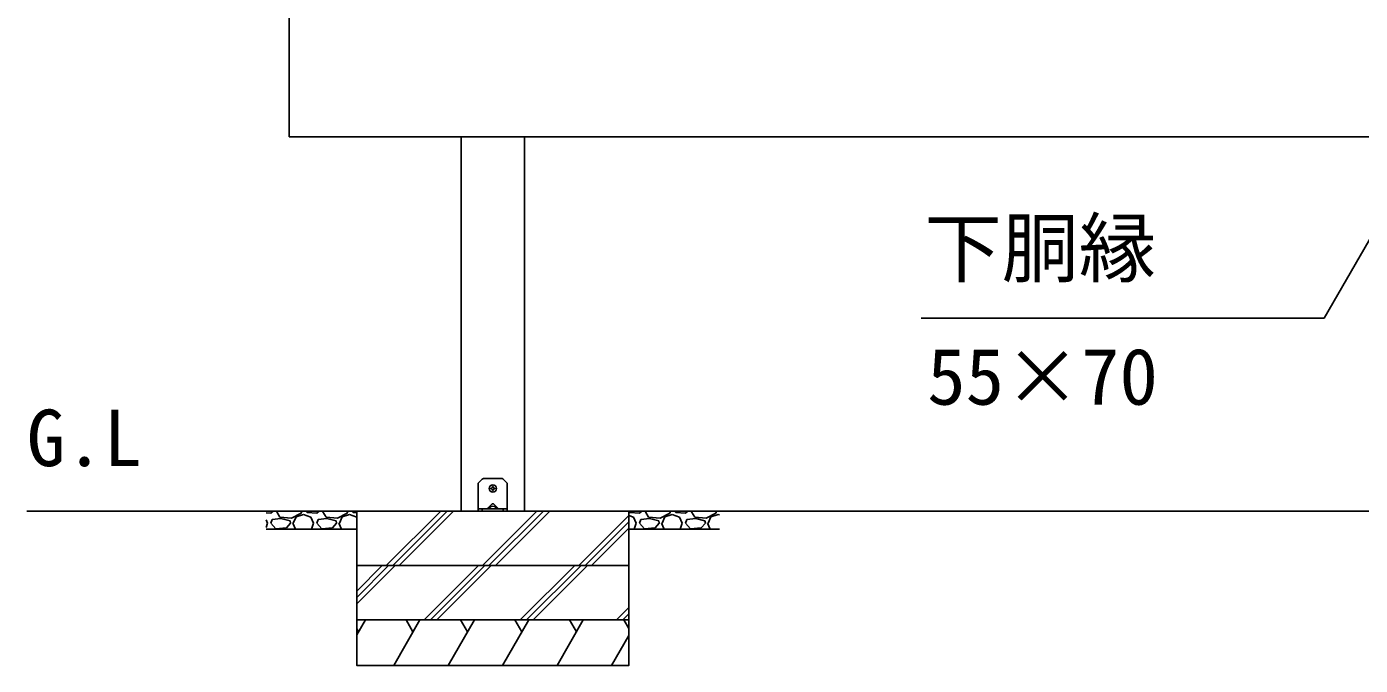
# Model space of a CAD drawing. Units: millimetres, scale not verified. Extents: x -4375 to 4375, y -6502 to 6475.
# Drawn here: x -2114 to -644, y 78 to 783 of the extents above; entities that cross this region are included whole.
import ezdxf
from ezdxf.enums import TextEntityAlignment as Align

# ---------------------------------------------------------------- set-up
doc = ezdxf.new("R2010")
doc.units = ezdxf.units.MM
doc.header["$LTSCALE"] = 30
for name, color, linetype in [('0-1_USER1', 3, 'Continuous'), ('0-2_YKK_13', 4, 'Continuous'), ('0-3_YKK_A1', 4, 'Continuous'), ('0-4_YKK_D', 6, 'Continuous')]:
    doc.layers.add(name, color=color, linetype=linetype)
doc.styles.add('ＭＳ ゴシック', font='')
doc.styles.get('ＭＳ ゴシック').set_extended_font_data('MS Gothic')

msp = doc.modelspace()

# ---------------------------------------------------------------- linework, layer by layer
at = {"layer": '0-2_YKK_13'}
for p, q in [((-1616, 279.2), (-1611.59, 283.61)), ((-1610.17, 284.2), (-1589.83, 284.2)), ((-1588.41, 283.61), (-1584, 279.2)), ((-1616, 251.2), (-1616, 279.2)), ((-1602.24, 273.7), (-1601.14, 273.72)), ((-1602.24, 272.7), (-1601.14, 272.68)), ((-1601.14, 273.72), (-1600.62, 273.82)), ((-1601.14, 272.68), (-1600.62, 272.58)), ((-1600.52, 274.34), (-1600.62, 273.82)), ((-1600.52, 272.06), (-1600.62, 272.58)), ((-1600.5, 275.44), (-1600.52, 274.34)), ((-1600.5, 270.96), (-1600.52, 272.06)), ((-1599.5, 275.44), (-1599.48, 274.34)), ((-1599.5, 270.96), (-1599.48, 272.06)), ((-1599.48, 274.34), (-1599.38, 273.82)), ((-1599.48, 272.06), (-1599.38, 272.58)), ((-1598.86, 273.72), (-1599.38, 273.82)), ((-1598.86, 272.68), (-1599.38, 272.58)), ((-1597.76, 273.7), (-1598.86, 273.72)), ((-1597.76, 272.7), (-1598.86, 272.68)), ((-1584, 251.2), (-1584, 279.2)), ((-1616, 251.2), (-1616, 250.7)), ((-1616, 250.7), (-1616, 248.2)), ((-1611.59, 250.7), (-1616, 250.7)), ((-1610.17, 250.7), (-1611.59, 250.7)), ((-1611.59, 250.7), (-1611.59, 248.2)), ((-1610.17, 250.7), (-1589.83, 250.7)), ((-1605.9, 251.2), (-1601.44, 255.66)), ((-1604, 251.62), (-1604, 251.2)), ((-1596.5, 250.7), (-1603.5, 250.7)), ((-1598.56, 255.66), (-1594.1, 251.2)), ((-1596, 251.62), (-1596, 251.2)), ((-1588.41, 250.7), (-1589.83, 250.7)), ((-1588.41, 248.2), (-1588.41, 250.7)), ((-1584, 250.7), (-1584, 251.2)), ((-1616, 248.2), (-1611.59, 248.2)), ((-1611.59, 248.2), (-1610.17, 248.2)), ((-1610.17, 248.2), (-1589.83, 248.2)), ((-1589.83, 248.2), (-1588.41, 248.2)), ((-1588.41, 248.2), (-1584, 248.2))]:
    msp.add_line(p, q, dxfattribs=at)
msp.add_lwpolyline([(-1584, 248.2), (-1584, 250.7), (-1588.41, 250.7)], dxfattribs=at)
msp.add_circle((-1600, 273.2), 4, dxfattribs=at)
for centre, radius, start, end in [((-1610.17, 282.2), 2, 90, 135), ((-1589.83, 282.2), 2, 45, 90), ((-1600, 273.2), 2.3, 167.44414, 192.55586), ((-1600, 273.2), 2.3, 77.44414, 102.55586), ((-1600, 273.2), 2.3, 257.44414, 282.55586), ((-1600, 273.2), 2.3, 347.44414, 12.55586), ((-1603, 251.62), 1, 126.03188, 180), ((-1603.5, 251.2), 0.5, 180, 270), ((-1600, 247.5), 6.1, 53.96812, 126.03188), ((-1596.5, 251.2), 0.5, 270, 0), ((-1597, 251.62), 1, 0, 53.96812)]:
    msp.add_arc(centre, radius, start, end, dxfattribs=at)
for centre, major_axis, ratio, start_param, end_param in [((-1605.4, 251.2), (-0.688, -0.425), 0.381966, 5.2659633, 6.8367597), ((-1600, 252.77), (0, -3.54), 0.707107, 2.5261129, 3.7570724), ((-1594.6, 251.2), (-0.688, 0.425), 0.381966, 2.5880183, 4.1588146)]:
    msp.add_ellipse(centre, major_axis=major_axis, ratio=ratio, start_param=start_param, end_param=end_param, dxfattribs=at)
at = {"layer": '0-3_YKK_A1'}
for p, q in [((-1824.5, 803.2), (-1824.5, 661.2)), ((1824.5, 661.2), (-1824.5, 661.2)), ((-1635, 661.2), (-1635, 248.2)), ((-1635, 661.2), (-1635, 248.2)), ((-1565, 661.2), (-1565, 248.2)), ((1909.16, 248.2), (-2113.81, 248.2)), ((-1750, 248.2), (-1850, 248.2)), ((-1850, 246.35), (-1844.77, 246.1)), ((-1850, 238.56), (-1848.32, 234.93)), ((-1844.77, 246.1), (-1842.06, 248.2)), ((-1844.77, 234.93), (-1843.24, 238.99)), ((-1833.59, 240.01), (-1843.24, 238.99)), ((-1838.16, 247.63), (-1837.65, 248.2)), ((-1834.61, 241.53), (-1838.16, 247.63)), ((-1821.91, 240.52), (-1834.61, 241.53)), ((-1823.43, 237.47), (-1833.59, 240.01)), ((-1822.92, 234.93), (-1823.43, 237.47)), ((-1811.24, 246.1), (-1821.91, 240.52)), ((-1819.88, 234.93), (-1816.83, 242.04)), ((-1816.83, 242.04), (-1808.7, 244.58)), ((-1810.64, 248.2), (-1811.24, 246.1)), ((-1808.7, 244.58), (-1800.57, 241.53)), ((-1805.31, 248.2), (-1804.64, 246.61)), ((-1804.64, 246.61), (-1793.97, 246.1)), ((-1800.57, 241.53), (-1797.52, 234.93)), ((-1793.97, 246.1), (-1791.26, 248.2)), ((-1793.97, 234.93), (-1792.44, 238.99)), ((-1782.79, 240.01), (-1792.44, 238.99)), ((-1787.36, 247.63), (-1786.85, 248.2)), ((-1783.81, 241.53), (-1787.36, 247.63)), ((-1771.11, 240.52), (-1783.81, 241.53)), ((-1772.63, 237.47), (-1782.79, 240.01)), ((-1772.12, 234.93), (-1772.63, 237.47)), ((-1760.44, 246.1), (-1771.11, 240.52)), ((-1769.08, 234.93), (-1766.03, 242.04)), ((-1766.03, 242.04), (-1757.9, 244.58)), ((-1759.84, 248.2), (-1760.44, 246.1)), ((-1757.9, 244.58), (-1750, 241.62)), ((-1754.51, 248.2), (-1753.84, 246.61)), ((-1753.84, 246.61), (-1750, 246.43)), ((-1750, 247.54), (-1749.34, 248.2)), ((-1717.41, 188.2), (-1657.41, 248.2)), ((-1710.34, 188.2), (-1650.34, 248.2)), ((-1703.27, 188.2), (-1643.27, 248.2)), ((-1635.08, 248.2), (-1564.92, 248.2)), ((-1611.35, 188.2), (-1551.35, 248.2)), ((-1604.28, 188.2), (-1544.28, 248.2)), ((-1597.21, 188.2), (-1537.21, 248.2)), ((-1505.28, 188.2), (-1450, 243.48)), ((-1498.21, 188.2), (-1450, 236.41)), ((-1450, 248.2), (-1350, 248.2)), ((-1450, 243.42), (-1444.97, 241.53)), ((-1449.71, 248.2), (-1449.04, 246.61)), ((-1449.04, 246.61), (-1438.37, 246.1)), ((-1444.97, 241.53), (-1441.92, 234.93)), ((-1438.37, 246.1), (-1435.66, 248.2)), ((-1438.37, 234.93), (-1436.84, 238.99)), ((-1427.19, 240.01), (-1436.84, 238.99)), ((-1431.76, 247.63), (-1431.25, 248.2)), ((-1428.21, 241.53), (-1431.76, 247.63)), ((-1415.51, 240.52), (-1428.21, 241.53)), ((-1417.03, 237.47), (-1427.19, 240.01)), ((-1416.52, 234.93), (-1417.03, 237.47)), ((-1404.84, 246.1), (-1415.51, 240.52)), ((-1413.48, 234.93), (-1410.43, 242.04)), ((-1410.43, 242.04), (-1402.3, 244.58)), ((-1404.24, 248.2), (-1404.84, 246.1)), ((-1402.3, 244.58), (-1394.17, 241.53)), ((-1398.91, 248.2), (-1398.24, 246.61)), ((-1398.24, 246.61), (-1387.57, 246.1)), ((-1394.17, 241.53), (-1391.12, 234.93)), ((-1387.57, 246.1), (-1384.86, 248.2)), ((-1387.57, 234.93), (-1386.04, 238.99)), ((-1376.39, 240.01), (-1386.04, 238.99)), ((-1380.96, 247.63), (-1380.45, 248.2)), ((-1377.41, 241.53), (-1380.96, 247.63)), ((-1364.71, 240.52), (-1377.41, 241.53)), ((-1366.23, 237.47), (-1376.39, 240.01)), ((-1365.72, 234.93), (-1366.23, 237.47)), ((-1354.04, 246.1), (-1364.71, 240.52)), ((-1362.68, 234.93), (-1359.63, 242.04)), ((-1359.63, 242.04), (-1351.5, 244.58)), ((-1353.44, 248.2), (-1354.04, 246.1)), ((-1351.5, 244.58), (-1350, 244.02)), ((-1850, 230.24), (-1848.32, 234.93)), ((-1750, 228.2), (-1850, 228.2)), ((-1839.18, 228.83), (-1844.77, 234.93)), ((-1827.5, 229.85), (-1839.18, 228.83)), ((-1822.92, 234.93), (-1827.5, 229.85)), ((-1820.38, 234.93), (-1817.5, 228.2)), ((-1799.93, 228.2), (-1797.52, 234.93)), ((-1788.38, 228.83), (-1793.97, 234.93)), ((-1776.7, 229.85), (-1788.38, 228.83)), ((-1772.12, 234.93), (-1776.7, 229.85)), ((-1769.58, 234.93), (-1766.7, 228.2)), ((-1491.14, 188.2), (-1450, 229.34)), ((-1450, 228.2), (-1350, 228.2)), ((-1444.33, 228.2), (-1441.92, 234.93)), ((-1432.78, 228.83), (-1438.37, 234.93)), ((-1421.1, 229.85), (-1432.78, 228.83)), ((-1416.52, 234.93), (-1421.1, 229.85)), ((-1413.98, 234.93), (-1411.1, 228.2)), ((-1393.53, 228.2), (-1391.12, 234.93)), ((-1381.98, 228.83), (-1387.57, 234.93)), ((-1370.3, 229.85), (-1381.98, 228.83)), ((-1365.72, 234.93), (-1370.3, 229.85)), ((-1363.18, 234.93), (-1360.3, 228.2)), ((-1450, 188.2), (-1750, 188.2)), ((-1750, 160.09), (-1721.89, 188.2)), ((-1750, 153.02), (-1714.82, 188.2)), ((-1750, 145.95), (-1707.75, 188.2)), ((-1675.83, 128.2), (-1615.83, 188.2)), ((-1668.76, 128.2), (-1608.76, 188.2)), ((-1661.69, 128.2), (-1601.69, 188.2)), ((-1569.76, 128.2), (-1509.76, 188.2)), ((-1562.69, 128.2), (-1502.69, 188.2)), ((-1555.62, 128.2), (-1495.62, 188.2)), ((-1463.7, 128.2), (-1450, 141.9)), ((-1456.63, 128.2), (-1450, 134.83)), ((-1750, 111.66), (-1740.45, 128.2)), ((-1750, 118.37), (-1748.06, 115.02)), ((-1709.28, 78.2), (-1680.41, 128.2)), ((-1695.63, 128.2), (-1688.02, 115.02)), ((-1649.23, 78.2), (-1620.36, 128.2)), ((-1635.59, 128.2), (-1627.97, 115.02)), ((-1589.19, 78.2), (-1560.32, 128.2)), ((-1575.54, 128.2), (-1567.93, 115.02)), ((-1529.14, 78.2), (-1500.28, 128.2)), ((-1515.5, 128.2), (-1507.89, 115.02)), ((-1455.45, 128.2), (-1450, 118.76)), ((-1469.1, 78.2), (-1450, 111.28))]:
    msp.add_line(p, q, dxfattribs=at)
for points in [[(-1450, 248.2), (-1750, 248.2), (-1750, 188.2), (-1450, 188.2)], [(-1750, 128.2), (-1450, 128.2), (-1450, 78.2), (-1750, 78.2)]]:
    msp.add_lwpolyline(points, close=True, dxfattribs=at)
msp.add_lwpolyline([(-1450, 188.2), (-1450, 128.2), (-1750, 128.2), (-1750, 188.2)], dxfattribs=at)
at = {"layer": '0-4_YKK_D'}
msp.add_lwpolyline([(-415.3, 925.95), (-683.62, 461.2), (-1127.97, 461.2)], dxfattribs=at)

# ---------------------------------------------------------------- texts
at = {"layer": '0-1_USER1', "style": 'ＭＳ ゴシック'}
msp.add_text('G.L', height=62.32, dxfattribs=at).set_placement((-2113.73, 279.2), align=Align.BOTTOM_LEFT)
at = {"layer": '0-4_YKK_D', "style": 'ＭＳ ゴシック'}
for s, p in [('下胴縁', (-1124.1, 488.6)), ('55×70', (-1121.2, 346.94))]:
    msp.add_text(s, height=62.32, dxfattribs=at).set_placement(p, align=Align.BOTTOM_LEFT)

doc.saveas('drawing.dxf')
